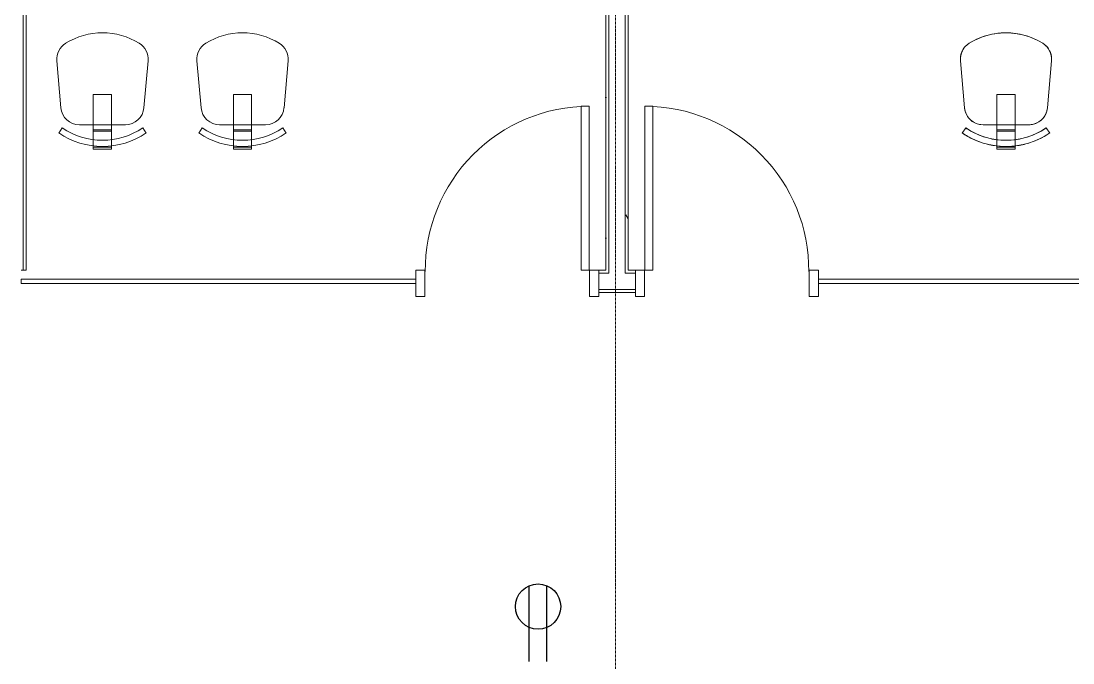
# Model space of a CAD drawing. Header units: inches. Extents: x 2468 to 4886, y -16 to 1381.
# Drawn here: x 4082.1 to 4312, y 1074.6 to 1214.8 of the extents above; entities that cross this region are included whole.
import ezdxf

# ---------------------------------------------------------------- set-up
doc = ezdxf.new("R2010")
doc.units = ezdxf.units.IN
doc.header["$MEASUREMENT"] = 0
doc.linetypes.add('Grid Line 1_2_', pattern=[0.875, 0.5, -0.125, 0.125, -0.125])
for name, color, linetype, lineweight in [('A-ANNO-NOTE', 131, 'Continuous', 30), ('A-DOOR', 31, 'Continuous', 13), ('A-DOOR-FRAM', 31, 'Continuous', 20), ('A-GLAZ-CURT', 52, 'Continuous', 9), ('A-WALL', 113, 'Continuous', 13), ('A-WALL-PATT', 111, 'Continuous', 13), ('I-FURN', 30, 'Continuous', 9), ('I-WALL', 2, 'Continuous', 13), ('S-GRID', 1, 'Continuous', 9)]:
    doc.layers.add(name, color=color, linetype=linetype, lineweight=lineweight)
pattern_1 = [(0, (0, 0), (30.72, 7.68), [1.267, -21.773, 1.267, -21.773, -122.88]), (0, (0, 0), (30.72, 7.68), [-46.08, 1.267, -44.813, 1.267, -21.773, -53.76]), (0, (0, 0), (30.72, 7.68), [-115.2, 1.267, -14.093, 1.267, -37.133]), (120, (11.52, 3.84), (-22.011075, 22.7643), [1.267, -21.773, 1.267, -21.773, -122.88]), (120, (11.52, 3.84), (-22.011075, 22.7643), [-46.08, 1.267, -44.813, 1.267, -21.773, -53.76]), (120, (11.52, 3.84), (-22.011075, 22.7643), [-115.2, 1.267, -14.093, 1.267, -37.133]), (240, (15.36, 19.2), (-8.708925, -30.4443), [1.267, -21.773, 1.267, -21.773, -122.88]), (240, (15.36, 19.2), (-8.708925, -30.4443), [-46.08, 1.267, -44.813, 1.267, -21.773, -53.76]), (240, (15.36, 19.2), (-8.708925, -30.4443), [-115.2, 1.267, -14.093, 1.267, -37.133])]

# ---------------------------------------------------------------- blocks, each defined once
blk = doc.blocks.new('F-Chairs1 - Side 01-V10-6TH FLOOR POWER _ SIGNAL')
at = {"layer": 'I-FURN'}
for p, q in [((-9.07, 9.03), (-9.96, 19.32)), ((-9.96, 19.32), (-9.07, 9.03)), ((-9.07, 9.03), (-9.96, 19.32)), ((9.96, 19.32), (9.07, 9.03)), ((9.07, 9.03), (9.96, 19.32)), ((9.96, 19.32), (9.07, 9.03)), ((-2, 11.91), (-2, 5.32)), ((2, 11.91), (-2, 11.91)), ((-2, 11.91), (2, 11.91)), ((-2, 5.32), (-2, 11.91)), ((2, 11.91), (2, 5.32)), ((2, 5.32), (2, 11.91)), ((-9.57, 3.52), (-8.8, 4.64)), ((-8.8, 4.64), (-9.57, 3.52)), ((-9.57, 3.52), (-8.8, 4.64)), ((5.02, 5.32), (-5.02, 5.32)), ((-5.02, 5.32), (5.02, 5.32)), ((5.02, 5.32), (-5.02, 5.32)), ((-2, 5.32), (-2, 3.91)), ((-2, 4.21), (-2, 5.32)), ((2, 5.32), (2, 4.21)), ((2, 3.91), (2, 5.32)), ((8.8, 4.64), (9.57, 3.52)), ((9.57, 3.52), (8.8, 4.64)), ((8.8, 4.64), (9.57, 3.52)), ((2, 4.21), (-2, 4.21)), ((-2, 2.09), (-2, 4.21)), ((-2, 3.91), (-2, 2.09)), ((-2, 3.91), (2, 3.91)), ((2, 4.21), (2, 2.09)), ((2, 2.09), (2, 3.91)), ((-2, 2.09), (-2, 0.72)), ((-2, 0.72), (-2, 2.09)), ((-2, 0.72), (-2, 0)), ((-2, 0.46), (-2, 0.72)), ((2, 0.46), (-2, 0.46)), ((-2, 0.46), (-2, 0)), ((2, 0.46), (-2, 0.46)), ((2, 2.09), (2, 0.72)), ((2, 0.72), (2, 2.09)), ((2, 0.72), (2, 0.46)), ((2, 0), (2, 0.72)), ((2, 0), (2, 0.46)), ((-2, 0), (2, 0)), ((-2, 0), (2, 0))]:
    blk.add_line(p, q, dxfattribs=at)
for centre, radius, start, end in [((0, 10.06), 15.35, 58.407, 121.593), ((0, 10.06), 15.35, 58.407, 121.593), ((0, 10.06), 15.35, 94.5133, 103.5399), ((0, 10.06), 15.35, 58.407, 94.5133), ((-5.91, 19.67), 4.06, 121.593, 184.9697), ((-5.91, 19.67), 4.06, 121.593, 184.9697), ((-5.91, 19.67), 4.06, 121.593, 134.2684), ((0, 10.06), 15.35, 103.5399, 121.593), ((5.91, 19.67), 4.06, 355.0303, 58.407), ((5.91, 19.67), 4.06, 355.0303, 58.407), ((5.91, 19.67), 4.06, 33.0563, 58.407), ((-5.91, 19.67), 4.06, 159.6191, 184.9697), ((-5.91, 19.67), 4.06, 146.9437, 159.6191), ((-5.91, 19.67), 4.06, 134.2684, 146.9437), ((5.91, 19.67), 4.06, 7.7056, 33.0563), ((5.91, 19.67), 4.06, 355.0303, 7.7056), ((-5.02, 9.38), 4.06, 184.9697, 270), ((-5.02, 9.38), 4.06, 184.9697, 270), ((-5.02, 9.38), 4.06, 184.9697, 213.3132), ((-5.02, 9.38), 4.06, 213.3132, 270), ((5.02, 9.38), 4.06, 270, 355.0303), ((5.02, 9.38), 4.06, 270, 355.0303), ((5.02, 9.38), 4.06, 284.1717, 355.0303), ((0, 17.51), 15.59, 235.6197, 304.3803), ((0, 17.51), 15.59, 235.6197, 304.3803), ((0, 17.51), 15.59, 235.6197, 245.4426), ((0, 17.51), 15.59, 284.7344, 304.3803), ((5.02, 9.38), 4.06, 270, 284.1717), ((0, 17.51), 16.94, 235.6197, 304.3803), ((0, 17.51), 16.94, 235.6197, 304.3803), ((0, 17.51), 16.94, 235.6197, 245.4426), ((0, 17.51), 15.59, 245.4426, 255.2656), ((0, 17.51), 15.59, 255.2656, 284.7344), ((0, 17.51), 16.94, 284.7344, 304.3803), ((0, 17.51), 16.94, 245.4426, 255.2656), ((0, 17.51), 16.94, 255.2656, 274.9115), ((0, 17.51), 16.94, 274.9115, 284.7344)]:
    blk.add_arc(centre, radius, start, end, dxfattribs=at)
blk = doc.blocks.new('Single Flush - OTJ_SOLIDFLUSH_ALUM-6376845-6TH FLOOR POWER _ SIGNAL')
at = {"layer": 'A-DOOR', "lineweight": 20}
for p, q in [((16.15625, -2.4375), (17.90625, -2.4375)), ((16.15625, -38.25), (16.15625, -2.4375)), ((17.90625, -2.4375), (17.90625, -38.25)), ((17.90625, -38.25), (16.15625, -38.25))]:
    blk.add_line(p, q, dxfattribs=at)
at = {"layer": 'A-DOOR', "lineweight": 9}
blk.add_arc((17.90625, -2.4375), 35.8125, 179.5, 270, dxfattribs=at)
at = {"layer": 'A-DOOR-FRAM'}
for p, q in [((-20, 3.3125), (-20, -2.4375)), ((-20, 3.3125), (-18, 3.3125)), ((-18, 3.3125), (-18, -2.4375)), ((18.000004, 3.3125), (18.000004, -2.4375)), ((18.000004, 3.3125), (20.000004, 3.3125)), ((20.000004, 3.3125), (20.000004, -2.4375)), ((-20, -2.4375), (-18, -2.4375)), ((18.000004, -2.4375), (20.000004, -2.4375))]:
    blk.add_line(p, q, dxfattribs=at)
blk = doc.blocks.new('System Panel - Glazed-6291191-6TH FLOOR POWER _ SIGNAL')
at = {"layer": 'A-GLAZ-CURT', "lineweight": 13}
for p, q in [((43.13, 0.5), (-43.13, 0.5)), ((-43.13, 0.5), (-43.13, -0.5)), ((43.13, -0.5), (43.13, 0.5)), ((-43.13, -0.5), (43.13, -0.5))]:
    blk.add_line(p, q, dxfattribs=at)
blk = doc.blocks.new('F-Chairs1 - Side 01-5241002-6TH FLOOR POWER _ SIGNAL')
at = {"layer": 'I-FURN'}
for p, q in [((2, 0), (-2, 0)), ((-2, 0), (-2, -0.46)), ((2, 0), (-2, 0)), ((-2, 0), (-2, -0.72)), ((2, -0.46), (2, 0)), ((2, -0.72), (2, 0)), ((-2, -0.46), (2, -0.46)), ((-2, -0.46), (2, -0.46)), ((-2, -0.72), (-2, -0.46)), ((-2, -0.72), (-2, -2.09)), ((-2, -2.09), (-2, -0.72)), ((-2, -2.09), (-2, -3.91)), ((-2, -4.21), (-2, -2.09)), ((2, -0.46), (2, -0.72)), ((2, -0.72), (2, -2.09)), ((2, -2.09), (2, -0.72)), ((2, -2.09), (2, -4.21)), ((2, -3.91), (2, -2.09)), ((-9.57, -3.52), (-8.8, -4.64)), ((-9.57, -3.52), (-8.8, -4.64)), ((-8.8, -4.64), (-9.57, -3.52)), ((-2, -3.91), (-2, -5.32)), ((2, -3.91), (-2, -3.91)), ((-2, -4.21), (2, -4.21)), ((-2, -5.32), (-2, -4.21)), ((2, -5.32), (2, -3.91)), ((2, -4.21), (2, -5.32)), ((8.8, -4.64), (9.57, -3.52)), ((8.8, -4.64), (9.57, -3.52)), ((9.57, -3.52), (8.8, -4.64)), ((5.02, -5.32), (-5.02, -5.32)), ((5.02, -5.32), (-5.02, -5.32)), ((-5.02, -5.32), (5.02, -5.32)), ((-2, -5.32), (-2, -11.91)), ((-2, -11.91), (-2, -5.32)), ((2, -5.32), (2, -11.91)), ((2, -11.91), (2, -5.32)), ((-9.07, -9.03), (-9.96, -19.32)), ((-9.07, -9.03), (-9.96, -19.32)), ((-9.96, -19.32), (-9.07, -9.03)), ((9.96, -19.32), (9.07, -9.03)), ((9.96, -19.32), (9.07, -9.03)), ((9.07, -9.03), (9.96, -19.32)), ((2, -11.91), (-2, -11.91)), ((-2, -11.91), (2, -11.91))]:
    blk.add_line(p, q, dxfattribs=at)
for centre, radius, start, end in [((0, -17.51), 16.94, 55.6197, 124.3803), ((0, -17.51), 16.94, 55.6197, 124.3803), ((0, -17.51), 16.94, 55.6197, 124.3803), ((0, -17.51), 15.59, 55.6197, 124.3803), ((0, -17.51), 15.59, 55.6197, 124.3803), ((0, -17.51), 15.59, 55.6197, 124.3803), ((-5.02, -9.38), 4.06, 90, 175.0303), ((-5.02, -9.38), 4.06, 90, 175.0303), ((-5.02, -9.38), 4.06, 90, 175.0303), ((5.02, -9.38), 4.06, 4.9697, 90), ((5.02, -9.38), 4.06, 4.9697, 90), ((5.02, -9.38), 4.06, 4.9697, 90), ((-5.91, -19.67), 4.06, 175.0303, 238.407), ((-5.91, -19.67), 4.06, 175.0303, 238.407), ((-5.91, -19.67), 4.06, 175.0303, 238.407), ((5.91, -19.67), 4.06, 301.593, 4.9697), ((5.91, -19.67), 4.06, 301.593, 4.9697), ((5.91, -19.67), 4.06, 301.593, 4.9697), ((0, -10.06), 15.35, 238.407, 301.593), ((0, -10.06), 15.35, 238.407, 301.593), ((0, -10.06), 15.35, 238.407, 301.593)]:
    blk.add_arc(centre, radius, start, end, dxfattribs=at)
blk = doc.blocks.new('Single Flush - OTJ_SOLIDFLUSH_ALUM-6376844-6TH FLOOR POWER _ SIGNAL')
at = {"layer": 'A-DOOR', "lineweight": 20}
for p, q in [((16.15625, 38.25), (16.15625, 2.4375)), ((17.90625, 38.25), (16.15625, 38.25)), ((17.90625, 2.4375), (17.90625, 38.25)), ((16.15625, 2.4375), (17.90625, 2.4375))]:
    blk.add_line(p, q, dxfattribs=at)
at = {"layer": 'A-DOOR', "lineweight": 9}
blk.add_arc((17.90625, 2.4375), 35.8125, 90, 180.5, dxfattribs=at)
at = {"layer": 'A-DOOR-FRAM'}
for p, q in [((-20, -3.3125), (-20, 2.4375)), ((-20, 2.4375), (-18, 2.4375)), ((-18, -3.3125), (-18, 2.4375)), ((18.000004, -3.3125), (18.000004, 2.4375)), ((18.000004, 2.4375), (20.000004, 2.4375)), ((20.000004, -3.3125), (20.000004, 2.4375)), ((-20, -3.3125), (-18, -3.3125)), ((18.000004, -3.3125), (20.000004, -3.3125))]:
    blk.add_line(p, q, dxfattribs=at)
blk = doc.blocks.new('System Panel - Glazed-6291202-6TH FLOOR POWER _ SIGNAL')
at = {"layer": 'A-GLAZ-CURT', "lineweight": 13}
for p, q in [((43.13, 0.5), (-43.13, 0.5)), ((-43.13, 0.5), (-43.13, -0.5)), ((43.13, -0.5), (43.13, 0.5)), ((-43.13, -0.5), (43.13, -0.5))]:
    blk.add_line(p, q, dxfattribs=at)

msp = doc.modelspace()

# ---------------------------------------------------------------- hatches: boundary and pattern name
at = {"layer": 'A-WALL-PATT', "lineweight": 9}
h = msp.add_hatch(dxfattribs=at)
h.set_pattern_fill('FP_1', color=256, style=0, pattern_type=2)
h.set_pattern_definition(pattern_1)
h.paths.add_polyline_path([(4083.18, 1160.39), (4083.18, 1216.66), (4082.55, 1216.66), (4082.55, 1160.39)], flags=0)
h.paths.add_polyline_path([(4082.55, 1304.66), (4083.18, 1304.66), (4083.18, 1307.13), (4082.55, 1307.13)], flags=0)
h = msp.add_hatch(dxfattribs=at)
h.set_pattern_fill('FP_1', color=256, style=0, pattern_type=2)
h.set_pattern_definition(pattern_1)
h.paths.add_polyline_path([(4210.54, 1160.39), (4210.54, 1288.12), (4209.91, 1288.12), (4209.91, 1160.39)], flags=0)
h = msp.add_hatch(dxfattribs=at)
h.set_pattern_fill('FP_1', color=256, style=0, pattern_type=2)
h.set_pattern_definition(pattern_1)
h.paths.add_polyline_path([(4214.79, 1160.39), (4214.79, 1288.12), (4214.16, 1288.12), (4214.16, 1160.39)], flags=0)
h = msp.add_hatch(dxfattribs=at)
h.set_pattern_fill('FP_1', color=256, style=0, pattern_type=2)
h.set_pattern_definition(pattern_1)
h.paths.add_polyline_path([(4523.63, 1155.52), (4523.42, 1156.14), (4506.35, 1156.14), (4506.35, 1155.52), (4523.42, 1155.52)], flags=0)
h.paths.add_polyline_path([(4346.11, 1155.52), (4346.11, 1155.52), (4346.11, 1156.14), (4342.61, 1156.14), (4342.61, 1155.52)], flags=0)
h.paths.add_polyline_path([(4210.54, 1155.52), (4216.35, 1155.52), (4216.35, 1156.14), (4208.35, 1156.14), (4208.35, 1155.52), (4209.91, 1155.52)], flags=0)
h.paths.add_polyline_path([(4082.07, 1155.52), (4082.08, 1155.52), (4082.07, 1156.14), (4079.4, 1156.14), (4079.4, 1155.52)], flags=0)
h.paths.add_polyline_path([(3952.81, 1155.52), (3954.63, 1155.52), (3954.63, 1156.14), (3948.56, 1156.14), (3948.56, 1155.52), (3952.5, 1155.52)], flags=0)

# ---------------------------------------------------------------- linework, layer by layer
at = {"layer": 'A-ANNO-NOTE'}
for p, q in [((4193.17, 1074.91), (4193.17, 1091.43)), ((4197.01, 1074.91), (4197.01, 1091.43))]:
    msp.add_line(p, q, dxfattribs=at)
msp.add_circle((4195.09, 1086.87), 4.95, dxfattribs=at)
at = {"layer": 'A-WALL'}
for p, q in [((4082.55, 1160.39), (4082.55, 1307.13)), ((4210.54, 1288.12), (4210.54, 1159.77)), ((4214.16, 1288.12), (4214.16, 1159.77)), ((4208.35, 1159.77), (4210.54, 1159.77)), ((4214.16, 1159.77), (4216.35, 1159.77)), ((4208.35, 1156.14), (4216.35, 1156.14))]:
    msp.add_line(p, q, dxfattribs=at)
at = {"layer": 'I-WALL'}
for p, q in [((4083.18, 1160.39), (4083.18, 1307.13)), ((4209.91, 1282.12), (4209.91, 1160.39)), ((4214.79, 1160.39), (4214.79, 1282.12)), ((4082.08, 1160.39), (4083.18, 1160.39)), ((4209.91, 1160.39), (4208.35, 1160.39)), ((4208.35, 1160.39), (4208.35, 1155.52)), ((4216.35, 1160.39), (4214.79, 1160.39)), ((4216.35, 1155.52), (4216.35, 1160.39)), ((4208.35, 1155.52), (4216.35, 1155.52))]:
    msp.add_line(p, q, dxfattribs=at)
at = {"layer": 'S-GRID', "linetype": 'Grid Line 1_2_'}
msp.add_line((4212, -16.1), (4212, 1356.78), dxfattribs=at)

# ---------------------------------------------------------------- block references
at = {"layer": 'A-DOOR'}
msp.add_blockref('Single Flush - OTJ_SOLIDFLUSH_ALUM-6376844-6TH FLOOR POWER _ SIGNAL', (4188.35, 1157.95), dxfattribs=at)
at = {"layer": 'A-DOOR', "rotation": 180}
msp.add_blockref('Single Flush - OTJ_SOLIDFLUSH_ALUM-6376845-6TH FLOOR POWER _ SIGNAL', (4236.35, 1157.95), dxfattribs=at)
at = {"layer": 'A-GLAZ-CURT', "rotation": 180}
msp.add_blockref('System Panel - Glazed-6291202-6TH FLOOR POWER _ SIGNAL', (4125.22, 1157.95), dxfattribs=at)
at = {"layer": 'A-GLAZ-CURT'}
msp.add_blockref('System Panel - Glazed-6291191-6TH FLOOR POWER _ SIGNAL', (4299.48, 1157.95), dxfattribs=at)
at = {"layer": 'I-FURN', "rotation": 180}
for p in [(4099.88, 1186.85), (4130.49, 1186.85)]:
    msp.add_blockref('F-Chairs1 - Side 01-5241002-6TH FLOOR POWER _ SIGNAL', p, dxfattribs=at)
at = {"layer": 'I-FURN'}
msp.add_blockref('F-Chairs1 - Side 01-V10-6TH FLOOR POWER _ SIGNAL', (4297.36, 1186.85), dxfattribs=at)

doc.saveas('drawing.dxf')
